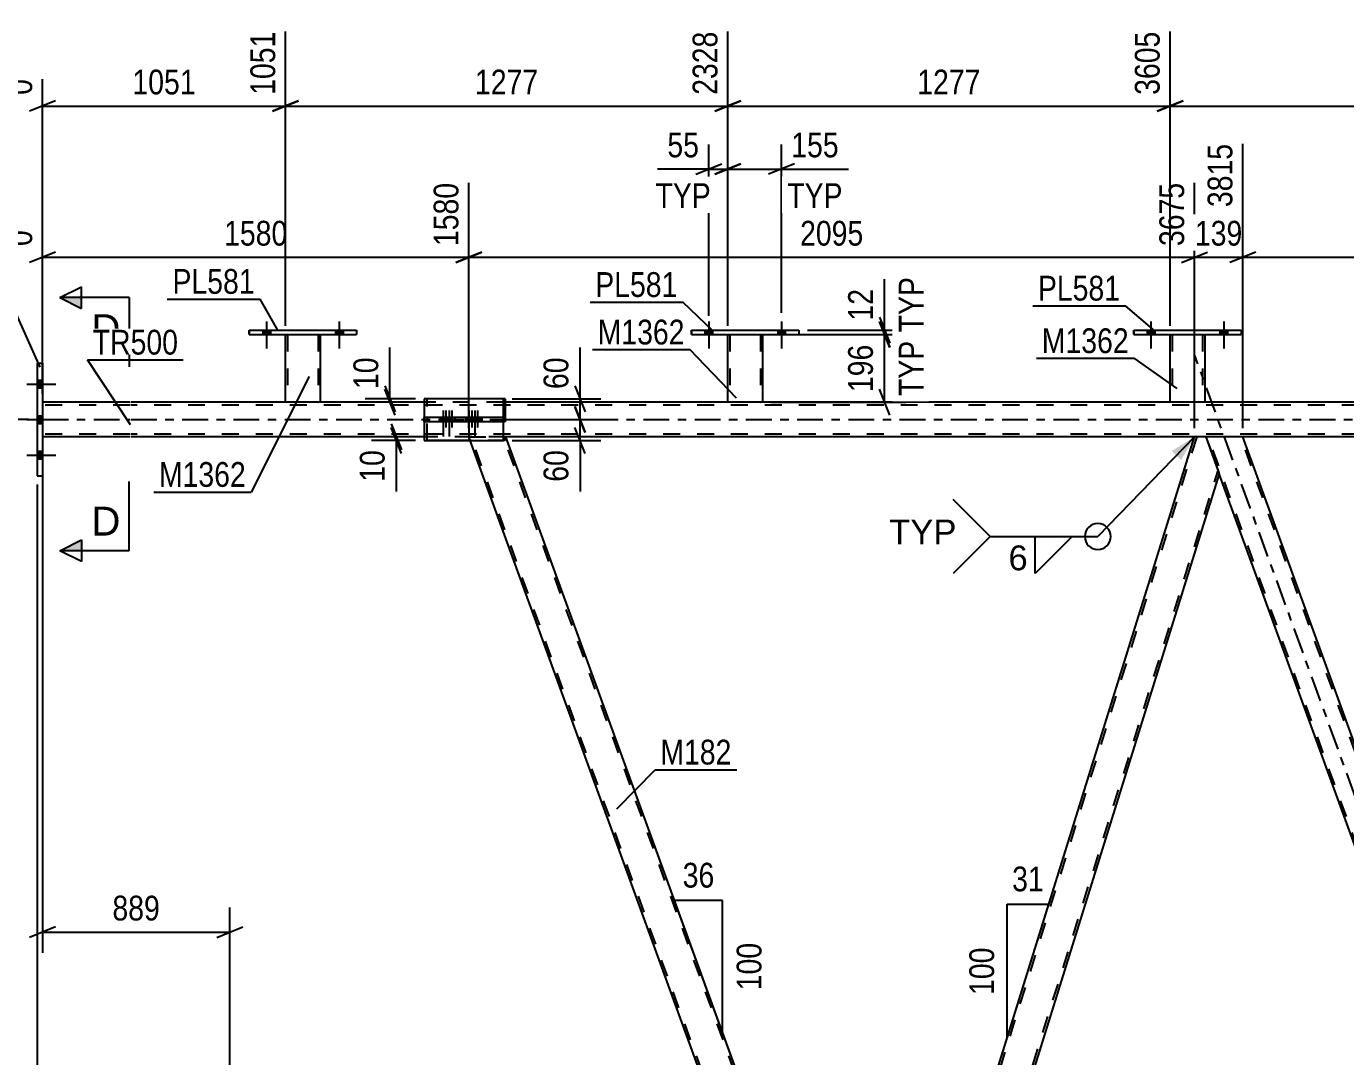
# Model space of a CAD drawing. Header units: millimetres. Extents: x -78 to 763, y -439 to 155.
# Drawn here: x -1.9 to 150.5, y -73.6 to 45.4 of the extents above; entities that cross this region are included whole.
import ezdxf

# ---------------------------------------------------------------- set-up
doc = ezdxf.new("R2010")
doc.units = ezdxf.units.MM
doc.linetypes.add('DXK_LINE_DOT2', pattern=[3.9198, 1.9599, -1.9599])
doc.linetypes.add('DXK_LINE_DOT3', pattern=[5.9187, 2.979, -0.9799, 0.9799, -0.9799])
doc.styles.add('Arial', font='ARIAL.TTF', dxfattribs={"height": 0.2})
doc.styles.add('Arial Narrow', font='ARIALN.TTF', dxfattribs={"height": 0.2})

# ---------------------------------------------------------------- blocks, each defined once
blk = doc.blocks.new('Bolt-800830732-2552 - 2550')
at = {"color": 1, "linetype": 'DXK_LINE_DOT2'}
for p, q in [((46.24, 0.24), (46.24, -0.24)), ((46.6, 1.04), (46.6, -1.96)), ((46.9, 0.24), (46.9, -0.24)), ((46.96, 0.24), (46.96, -0.24)), ((47.26, 1.04), (47.26, -1.96)), ((47.62, 0.24), (47.62, -0.24)), ((49.22, 0.24), (49.22, -0.24)), ((49.58, 1.04), (49.58, -1.96)), ((49.88, 0.24), (49.88, -0.24)), ((49.94, 0.24), (49.94, -0.24)), ((50.24, 1.04), (50.24, -1.96)), ((50.6, 0.24), (50.6, -0.24))]:
    blk.add_line(p, q, dxfattribs=at)
blk = doc.blocks.new('Part-800830732-2560 - 2550')
at = {"color": 2, "linetype": 'Continuous'}
for p, q in [((44.07, 0.24), (44.07, -0.24)), ((53.25, 0.24), (44.07, 0.24)), ((50.35, -0.24), (50.35, 0.24)), ((53.25, 0.24), (53.25, -0.24)), ((53.25, -0.24), (44.07, -0.24))]:
    blk.add_line(p, q, dxfattribs=at)
blk = doc.blocks.new('Part-800830732-2553 - 2550')
at = {"color": 7, "linetype": 'DXK_LINE_DOT2'}
for p, q in [((44.42, -2.4), (44.42, 2.4)), ((53.25, 2.4), (44.42, 2.4)), ((53.43, 2), (53.43, -2.4)), ((53.43, -2.4), (49.39, -2.4))]:
    blk.add_line(p, q, dxfattribs=at)
at = {"color": 2, "linetype": 'Continuous'}
for p, q in [((53.43, 2.4), (53.25, 2.4)), ((53.43, 2.4), (53.43, 2)), ((44.42, -2.4), (44.42, -2.4)), ((49.39, -2.4), (44.42, -2.4))]:
    blk.add_line(p, q, dxfattribs=at)
blk = doc.blocks.new('Part-800830732-2556 - 2550')
at = {"color": 7, "linetype": 'DXK_LINE_DOT2'}
for p, q in [((53.43, 0.24), (44.42, 0.24)), ((44.42, 0.24), (44.42, -0.24)), ((50.75, 0.24), (50.75, -0.24)), ((53.43, 0.24), (53.43, -0.24)), ((53.43, -0.24), (44.42, -0.24))]:
    blk.add_line(p, q, dxfattribs=at)
blk = doc.blocks.new('Bolt-800830732-2558 - 2550')
at = {"linetype": 'Continuous'}
for points in [[(46.63, 0.24), (45.91, 0.24), (45.91, -0.24), (46.63, -0.24)], [(47.33, 0.24), (46.61, 0.24), (46.61, -0.24), (47.33, -0.24)], [(49.59, 0.24), (48.87, 0.24), (48.87, -0.24), (49.59, -0.24)], [(50.28, 0.24), (49.56, 0.24), (49.56, -0.24), (50.28, -0.24)]]:
    blk.add_hatch(color=1, dxfattribs=at).paths.add_polyline_path(points)
at = {"color": 1, "linetype": 'Continuous'}
for p, q in [((45.91, 0.24), (45.91, -0.24)), ((46.27, 1.04), (46.27, -1.96)), ((46.61, 0.24), (46.61, -0.24)), ((46.63, 0.24), (46.63, -0.24)), ((46.97, 1.04), (46.97, -1.96)), ((47.33, 0.24), (47.33, -0.24)), ((48.87, 0.24), (48.87, -0.24)), ((49.23, 1.04), (49.23, -1.96)), ((49.56, 0.24), (49.56, -0.24)), ((49.59, 0.24), (49.59, -0.24)), ((49.92, 1.04), (49.92, -1.96)), ((50.28, 0.24), (50.28, -0.24))]:
    blk.add_line(p, q, dxfattribs=at)
blk = doc.blocks.new('Part-800830732-2559 - 2550')
at = {"color": 2, "linetype": 'Continuous'}
for p, q in [((53.25, 2.4), (44.07, 2.4)), ((44.07, 2.4), (44.07, 0.24)), ((53.25, -2.4), (53.25, 2.4)), ((44.07, -0.24), (44.07, -2.4)), ((44.07, -2.4), (53.25, -2.4))]:
    blk.add_line(p, q, dxfattribs=at)
at = {"color": 7, "linetype": 'DXK_LINE_DOT2'}
for p, q in [((44.07, 2.4), (44.07, -0.24)), ((44.07, -0.24), (44.07, 0.24))]:
    blk.add_line(p, q, dxfattribs=at)
blk = doc.blocks.new('Part-800830732-2576 - 2550')
at = {"color": 2, "linetype": 'Continuous'}
for p, q in [((-0.64, 6.5), (0, 6.5)), ((-0.64, 6.5), (-0.64, -6.5)), ((0, 6.5), (0, -6.5)), ((-0.64, -6.5), (0, -6.5))]:
    blk.add_line(p, q, dxfattribs=at)
blk = doc.blocks.new('Part-800830732-2667 - 2550')
at = {"color": 7, "linetype": 'DXK_LINE_DOT2'}
for p, q in [((49.39, -2.4), (49.24, -2)), ((49.28, -2), (49.24, -2)), ((49.24, -2), (53.25, -2)), ((93.62, -123.22), (49.5, -2)), ((97.37, -123.22), (53.24, -2)), ((97.62, -123.22), (96.36, -119.75)), ((97.62, -123.22), (93.36, -123.22))]:
    blk.add_line(p, q, dxfattribs=at)
at = {"color": 2, "linetype": 'Continuous'}
for p, q in [((93.36, -123.22), (49.39, -2.4)), ((53.5, -2), (53.25, -2)), ((96.36, -119.75), (53.5, -2))]:
    blk.add_line(p, q, dxfattribs=at)
blk = doc.blocks.new('Part-800830732-8475 - 2550')
at = {"color": 2, "linetype": 'Continuous'}
for p, q in [((130.23, 2), (130.23, 9.84)), ((134.23, 9.84), (134.23, 2)), ((134.19, 2), (130.23, 2)), ((134.23, 2), (134.19, 2))]:
    blk.add_line(p, q, dxfattribs=at)
at = {"color": 7, "linetype": 'DXK_LINE_DOT2'}
for p, q in [((130.23, 9.84), (134.23, 9.84)), ((130.23, 9.84), (130.23, 9.84)), ((130.23, 9.84), (130.23, 9.84)), ((130.47, 9.84), (130.47, 2)), ((133.99, 9.84), (133.99, 2)), ((134.23, 9.84), (134.23, 9.84)), ((134.23, 9.84), (134.23, 9.84)), ((133.97, 2), (133.99, 2))]:
    blk.add_line(p, q, dxfattribs=at)
blk = doc.blocks.new('Part-800830732-2729 - 2550')
at = {"color": 2, "linetype": 'Continuous'}
for p, q in [((10.12, 2), (0, 2)), ((28.07, 2), (10.22, 2)), ((44.07, 2), (32.07, 2)), ((79.15, 2), (53.25, 2)), ((130.23, 2), (83.15, 2)), ((181.31, 2), (134.23, 2)), ((10.12, -2), (0, -2)), ((44.07, -2), (10.22, -2)), ((133.06, -2), (53.5, -2)), ((218.19, -2), (138.63, -2))]:
    blk.add_line(p, q, dxfattribs=at)
at = {"color": 7, "linetype": 'DXK_LINE_DOT2'}
for p, q in [((0, 2), (0, -2)), ((10.12, 1.68), (0, 1.68)), ((618.49, 1.68), (10.22, 1.68)), ((32.07, 2), (28.07, 2)), ((53.25, 2), (44.07, 2)), ((83.15, 2), (79.15, 2)), ((134.23, 2), (130.23, 2)), ((10.12, -1.68), (0, -1.68)), ((618.49, -1.68), (10.22, -1.68)), ((53.5, -2), (44.07, -2)), ((138.63, -2), (133.06, -2))]:
    blk.add_line(p, q, dxfattribs=at)
at = {"color": 7, "linetype": 'DXK_LINE_DOT3'}
for p, q in [((0, 0), (10.12, 0)), ((10.22, 0), (618.49, 0))]:
    blk.add_line(p, q, dxfattribs=at)
blk = doc.blocks.new('Part-800830732-2740 - 2550')
at = {"color": 7, "linetype": 'DXK_LINE_DOT3'}
blk.add_line((184.05, -132.62), (133.09, 7.4), dxfattribs=at)
at = {"color": 2, "linetype": 'Continuous'}
for p, q in [((138.12, -2), (134.38, -2)), ((138.63, -2), (138.12, -2)), ((181, -118.4), (138.63, -2)), ((176.75, -118.4), (135.92, -6.25))]:
    blk.add_line(p, q, dxfattribs=at)
at = {"color": 7, "linetype": 'DXK_LINE_DOT2'}
for p, q in [((134.38, -2), (135.92, -6.25)), ((178.75, -123.22), (134.63, -2)), ((182.5, -123.22), (138.38, -2)), ((178.5, -123.22), (176.75, -118.4)), ((182.75, -123.22), (181, -118.4)), ((182.75, -123.22), (178.5, -123.22))]:
    blk.add_line(p, q, dxfattribs=at)
blk = doc.blocks.new('Part-800830732-2745 - 2550')
at = {"color": 2, "linetype": 'Continuous'}
for p, q in [((96.36, -119.75), (133.06, -2)), ((134.38, -2), (133.06, -2)), ((134.38, -2), (135.92, -6.25)), ((135.92, -6.25), (99.47, -123.22)), ((97.62, -123.22), (96.36, -119.75))]:
    blk.add_line(p, q, dxfattribs=at)
at = {"color": 7, "linetype": 'DXK_LINE_DOT2'}
for p, q in [((133.31, -2), (96.49, -120.12)), ((99.21, -123.22), (135.79, -5.88)), ((96.36, -119.75), (96.36, -119.75)), ((99.47, -123.22), (97.62, -123.22))]:
    blk.add_line(p, q, dxfattribs=at)
blk = doc.blocks.new('Bolt-800830732-8504 - 2550')
at = {"linetype": 'Continuous'}
for points in [[(25.43, 9.84), (26.31, 9.84), (26.31, 10.32), (25.43, 10.32)], [(33.83, 9.84), (34.71, 9.84), (34.71, 10.32), (33.83, 10.32)]]:
    blk.add_hatch(color=1, dxfattribs=at).paths.add_polyline_path(points)
at = {"color": 1, "linetype": 'Continuous'}
for p, q in [((25.87, 11.32), (25.87, 8.2)), ((34.27, 11.32), (34.27, 8.2)), ((25.43, 10.32), (25.43, 9.84)), ((26.31, 10.32), (26.31, 9.84)), ((33.83, 10.32), (33.83, 9.84)), ((34.71, 10.32), (34.71, 9.84))]:
    blk.add_line(p, q, dxfattribs=at)
blk = doc.blocks.new('Bolt-800830732-2830 - 2550')
at = {"linetype": 'Continuous'}
for points in [[(0, 3.66), (0, 4.54), (-0.64, 4.54), (-0.64, 3.66)], [(0, 3.66), (0, 4.54), (-0.64, 4.54), (-0.64, 3.66)], [(0, 3.66), (0, 4.54), (-0.64, 4.54), (-0.64, 3.66)], [(0, -0.44), (0, 0.44), (-0.64, 0.44), (-0.64, -0.44)], [(0, -0.44), (0, 0.44), (-0.64, 0.44), (-0.64, -0.44)], [(0, -4.54), (0, -3.66), (-0.64, -3.66), (-0.64, -4.54)], [(0, -4.54), (0, -3.66), (-0.64, -3.66), (-0.64, -4.54)], [(0, -4.54), (0, -3.66), (-0.64, -3.66), (-0.64, -4.54)]]:
    blk.add_hatch(color=1, dxfattribs=at).paths.add_polyline_path(points)
at = {"color": 1, "linetype": 'Continuous'}
for p, q in [((-1.8, 4.1), (1.52, 4.1)), ((-1.8, 4.1), (1.52, 4.1)), ((-1.8, 4.1), (1.52, 4.1)), ((-0.64, 4.54), (0, 4.54)), ((-0.64, 4.54), (0, 4.54)), ((-0.64, 4.54), (0, 4.54)), ((-0.64, 3.66), (0, 3.66)), ((-0.64, 3.66), (0, 3.66)), ((-0.64, 3.66), (0, 3.66)), ((-1.8, 0), (1.52, 0)), ((-1.8, 0), (1.52, 0)), ((-0.64, 0.44), (0, 0.44)), ((-0.64, 0.44), (0, 0.44)), ((-0.64, -0.44), (0, -0.44)), ((-0.64, -0.44), (0, -0.44)), ((-1.8, -4.1), (1.52, -4.1)), ((-1.8, -4.1), (1.52, -4.1)), ((-1.8, -4.1), (1.52, -4.1)), ((-0.64, -3.66), (0, -3.66)), ((-0.64, -3.66), (0, -3.66)), ((-0.64, -3.66), (0, -3.66)), ((-0.64, -4.54), (0, -4.54)), ((-0.64, -4.54), (0, -4.54)), ((-0.64, -4.54), (0, -4.54))]:
    blk.add_line(p, q, dxfattribs=at)
blk = doc.blocks.new('Part-800830732-8476 - 2550')
at = {"color": 2, "linetype": 'Continuous'}
for p, q in [((126.03, 9.84), (126.03, 10.32)), ((126.03, 10.32), (126.03, 10.32)), ((126.03, 10.32), (138.43, 10.32)), ((126.03, 9.84), (126.03, 9.84)), ((126.03, 9.84), (138.43, 9.84)), ((138.43, 10.32), (138.43, 9.84))]:
    blk.add_line(p, q, dxfattribs=at)
at = {"color": 7, "linetype": 'DXK_LINE_DOT2'}
for p, q in [((126.03, 10.32), (126.03, 9.84)), ((126.03, 10.32), (126.03, 10.32)), ((126.03, 9.84), (126.03, 9.84)), ((138.43, 10.32), (138.43, 9.84))]:
    blk.add_line(p, q, dxfattribs=at)
blk = doc.blocks.new('Part-800830732-8477 - 2550')
at = {"color": 2, "linetype": 'Continuous'}
for p, q in [((79.15, 2), (79.15, 9.84)), ((83.15, 9.84), (83.15, 2)), ((83.11, 2), (79.15, 2)), ((83.15, 2), (83.11, 2))]:
    blk.add_line(p, q, dxfattribs=at)
at = {"color": 7, "linetype": 'DXK_LINE_DOT2'}
for p, q in [((79.15, 9.84), (83.15, 9.84)), ((79.15, 9.84), (79.15, 9.84)), ((79.15, 9.84), (79.15, 9.84)), ((79.39, 9.84), (79.39, 2)), ((82.91, 9.84), (82.91, 2)), ((83.15, 9.84), (83.15, 9.84)), ((83.15, 9.84), (83.15, 9.84)), ((82.89, 2), (82.91, 2))]:
    blk.add_line(p, q, dxfattribs=at)
blk = doc.blocks.new('Part-800830732-8478 - 2550')
at = {"color": 2, "linetype": 'Continuous'}
for p, q in [((74.95, 9.84), (74.95, 10.32)), ((74.95, 10.32), (74.95, 10.32)), ((74.95, 10.32), (87.35, 10.32)), ((74.95, 9.84), (74.95, 9.84)), ((74.95, 9.84), (87.35, 9.84)), ((87.35, 10.32), (87.35, 9.84))]:
    blk.add_line(p, q, dxfattribs=at)
at = {"color": 7, "linetype": 'DXK_LINE_DOT2'}
for p, q in [((74.95, 10.32), (74.95, 9.84)), ((74.95, 10.32), (74.95, 10.32)), ((74.95, 9.84), (74.95, 9.84)), ((87.35, 10.32), (87.35, 9.84))]:
    blk.add_line(p, q, dxfattribs=at)
blk = doc.blocks.new('Part-800830732-8479 - 2550')
at = {"color": 2, "linetype": 'Continuous'}
for p, q in [((28.07, 2), (28.07, 9.84)), ((32.07, 9.84), (32.07, 2)), ((32.03, 2), (28.07, 2)), ((32.07, 2), (32.03, 2))]:
    blk.add_line(p, q, dxfattribs=at)
at = {"color": 7, "linetype": 'DXK_LINE_DOT2'}
for p, q in [((28.07, 9.84), (32.07, 9.84)), ((28.07, 9.84), (28.07, 9.84)), ((28.07, 9.84), (28.07, 9.84)), ((28.31, 9.84), (28.31, 2)), ((31.83, 9.84), (31.83, 2)), ((32.07, 9.84), (32.07, 9.84)), ((32.07, 9.84), (32.07, 9.84)), ((31.81, 2), (31.83, 2))]:
    blk.add_line(p, q, dxfattribs=at)
blk = doc.blocks.new('Part-800830732-8480 - 2550')
at = {"color": 2, "linetype": 'Continuous'}
for p, q in [((23.87, 9.84), (23.87, 10.32)), ((23.87, 10.32), (23.87, 10.32)), ((23.87, 10.32), (36.27, 10.32)), ((23.87, 9.84), (23.87, 9.84)), ((23.87, 9.84), (36.27, 9.84)), ((36.27, 10.32), (36.27, 9.84))]:
    blk.add_line(p, q, dxfattribs=at)
at = {"color": 7, "linetype": 'DXK_LINE_DOT2'}
for p, q in [((23.87, 10.32), (23.87, 9.84)), ((23.87, 10.32), (23.87, 10.32)), ((23.87, 9.84), (23.87, 9.84)), ((36.27, 10.32), (36.27, 9.84))]:
    blk.add_line(p, q, dxfattribs=at)
blk = doc.blocks.new('Bolt-800830732-8499 - 2550')
at = {"linetype": 'Continuous'}
for points in [[(127.59, 9.84), (128.47, 9.84), (128.47, 10.32), (127.59, 10.32)], [(135.99, 9.84), (136.87, 9.84), (136.87, 10.32), (135.99, 10.32)]]:
    blk.add_hatch(color=1, dxfattribs=at).paths.add_polyline_path(points)
at = {"color": 1, "linetype": 'Continuous'}
for p, q in [((128.03, 11.32), (128.03, 8.2)), ((136.43, 11.32), (136.43, 8.2)), ((127.59, 10.32), (127.59, 9.84)), ((128.47, 10.32), (128.47, 9.84)), ((135.99, 10.32), (135.99, 9.84)), ((136.87, 10.32), (136.87, 9.84))]:
    blk.add_line(p, q, dxfattribs=at)
blk = doc.blocks.new('Bolt-800830732-8500 - 2550')
at = {"linetype": 'Continuous'}
for points in [[(127.59, 9.84), (128.47, 9.84), (128.47, 10.32), (127.59, 10.32)], [(135.99, 9.84), (136.87, 9.84), (136.87, 10.32), (135.99, 10.32)]]:
    blk.add_hatch(color=1, dxfattribs=at).paths.add_polyline_path(points)
at = {"color": 1, "linetype": 'Continuous'}
for p, q in [((128.03, 11.32), (128.03, 8.2)), ((136.43, 11.32), (136.43, 8.2)), ((127.59, 10.32), (127.59, 9.84)), ((128.47, 10.32), (128.47, 9.84)), ((135.99, 10.32), (135.99, 9.84)), ((136.87, 10.32), (136.87, 9.84))]:
    blk.add_line(p, q, dxfattribs=at)
blk = doc.blocks.new('Bolt-800830732-8501 - 2550')
at = {"linetype": 'Continuous'}
for points in [[(76.51, 9.84), (77.39, 9.84), (77.39, 10.32), (76.51, 10.32)], [(84.91, 9.84), (85.79, 9.84), (85.79, 10.32), (84.91, 10.32)]]:
    blk.add_hatch(color=1, dxfattribs=at).paths.add_polyline_path(points)
at = {"color": 1, "linetype": 'Continuous'}
for p, q in [((76.95, 11.32), (76.95, 8.2)), ((85.35, 11.32), (85.35, 8.2)), ((76.51, 10.32), (76.51, 9.84)), ((77.39, 10.32), (77.39, 9.84)), ((84.91, 10.32), (84.91, 9.84)), ((85.79, 10.32), (85.79, 9.84))]:
    blk.add_line(p, q, dxfattribs=at)
blk = doc.blocks.new('Bolt-800830732-8502 - 2550')
at = {"linetype": 'Continuous'}
for points in [[(76.51, 9.84), (77.39, 9.84), (77.39, 10.32), (76.51, 10.32)], [(84.91, 9.84), (85.79, 9.84), (85.79, 10.32), (84.91, 10.32)]]:
    blk.add_hatch(color=1, dxfattribs=at).paths.add_polyline_path(points)
at = {"color": 1, "linetype": 'Continuous'}
for p, q in [((76.95, 11.32), (76.95, 8.2)), ((85.35, 11.32), (85.35, 8.2)), ((76.51, 10.32), (76.51, 9.84)), ((77.39, 10.32), (77.39, 9.84)), ((84.91, 10.32), (84.91, 9.84)), ((85.79, 10.32), (85.79, 9.84))]:
    blk.add_line(p, q, dxfattribs=at)
blk = doc.blocks.new('Bolt-800830732-8503 - 2550')
at = {"linetype": 'Continuous'}
for points in [[(25.43, 9.84), (26.31, 9.84), (26.31, 10.32), (25.43, 10.32)], [(33.83, 9.84), (34.71, 9.84), (34.71, 10.32), (33.83, 10.32)]]:
    blk.add_hatch(color=1, dxfattribs=at).paths.add_polyline_path(points)
at = {"color": 1, "linetype": 'Continuous'}
for p, q in [((25.87, 11.32), (25.87, 8.2)), ((34.27, 11.32), (34.27, 8.2)), ((25.43, 10.32), (25.43, 9.84)), ((26.31, 10.32), (26.31, 9.84)), ((33.83, 10.32), (33.83, 9.84)), ((34.71, 10.32), (34.71, 9.84))]:
    blk.add_line(p, q, dxfattribs=at)
blk = doc.blocks.new('StraightDimension-800830732-13915 - 2550')
at = {"color": 7, "linetype": 'Continuous'}
for p, q in [((54.25, 0), (64.48, 0)), ((61.48, 1.5), (62.68, -1.5)), ((62.08, -2.4), (62.08, 0)), ((62.68, -3.9), (61.48, -0.9)), ((54.25, -2.4), (64.48, -2.4))]:
    blk.add_line(p, q, dxfattribs=at)
at = {"color": 0}
blk.add_wipeout([(61.33, -2.92), (57.13, -2.92), (57.13, -7.78), (61.33, -7.78)], dxfattribs=at)
at = {"color": 7, "linetype": 'Continuous'}
blk.add_line((62.08, -2.4), (62.08, -8.31), dxfattribs=at)
blk.add_line((62.08, -2.4), (62.08, -8.31), dxfattribs=at)
at = {"color": 3, "style": 'Arial Narrow'}
blk.add_text('60', height=2.863, rotation=90.0002, dxfattribs=at).set_placement((60.73, -7.18))
blk = doc.blocks.new('StraightDimension-800830732-13337 - 2550')
at = {"color": 7, "linetype": 'Continuous'}
for p, q in [((76.95, 11.98), (76.95, 31.8)), ((79.15, 10.84), (79.15, 31.8)), ((75.45, 28.35), (78.45, 29.55)), ((80.65, 29.55), (77.65, 28.35)), ((76.95, 28.95), (79.15, 28.95))]:
    blk.add_line(p, q, dxfattribs=at)
at = {"color": 0}
blk.add_wipeout([(76.43, 29.7), (76.43, 33.9), (71.57, 33.9), (71.57, 29.7)], dxfattribs=at)
at = {"color": 0, "linetype": 'Continuous'}
blk.add_wipeout([(77.79, 23.85), (77.79, 28.05), (70.2, 28.05), (70.2, 23.85)], dxfattribs=at)
at = {"color": 7, "linetype": 'Continuous'}
blk.add_line((76.95, 28.95), (71.04, 28.95), dxfattribs=at)
blk.add_line((76.95, 28.95), (71.04, 28.95), dxfattribs=at)
at = {"color": 3, "style": 'Arial Narrow'}
blk.add_text('55', height=2.863, dxfattribs=at).set_placement((72.17, 30.3))
at = {"color": 3, "linetype": 'Continuous', "style": 'Arial Narrow'}
blk.add_text('TYP', height=2.863, dxfattribs=at).set_placement((70.8, 24.45))
blk = doc.blocks.new('StraightDimension-800830732-3329 - 2550')
at = {"color": 7, "linetype": 'Continuous'}
for p, q in [((49.24, -1), (49.24, 27.36)), ((133.06, -1), (133.06, 27.36)), ((50.74, 19.35), (47.74, 18.15)), ((49.24, 18.75), (133.06, 18.75)), ((131.56, 18.15), (134.56, 19.35))]:
    blk.add_line(p, q, dxfattribs=at)
at = {"color": 0, "linetype": 'Continuous'}
blk.add_wipeout([(132.46, 27.96), (128.26, 27.96), (128.26, 19.45), (132.46, 19.45)], dxfattribs=at)
at = {"color": 0}
blk.add_wipeout([(95.41, 19.5), (95.41, 23.7), (86.9, 23.7), (86.9, 19.5)], dxfattribs=at)
at = {"color": 3, "linetype": 'Continuous', "style": 'Arial Narrow'}
blk.add_text('3675', height=2.863, rotation=90.0002, dxfattribs=at).set_placement((131.86, 20.05))
at = {"color": 3, "style": 'Arial Narrow'}
blk.add_text('2095', height=2.863, dxfattribs=at).set_placement((87.5, 20.1))
blk = doc.blocks.new('StraightDimension-800830732-13364 - 2550')
at = {"color": 7, "linetype": 'Continuous'}
for p, q in [((96.66, 11.34), (97.86, 8.34)), ((84.11, 9.84), (99.66, 9.84)), ((97.26, 2), (97.26, 9.84)), ((97.86, 0.5), (96.66, 3.5)), ((84.11, 2), (99.66, 2))]:
    blk.add_line(p, q, dxfattribs=at)
at = {"color": 0}
blk.add_wipeout([(96.51, 9.26), (92.31, 9.26), (92.31, 2.58), (96.51, 2.58)], dxfattribs=at)
at = {"color": 0, "linetype": 'Continuous'}
blk.add_wipeout([(102.36, 9.71), (98.16, 9.71), (98.16, 2.12), (102.36, 2.12)], dxfattribs=at)
at = {"color": 3, "style": 'Arial Narrow'}
blk.add_text('196', height=2.863, rotation=90.0002, dxfattribs=at).set_placement((95.91, 3.18))
at = {"color": 3, "linetype": 'Continuous', "style": 'Arial Narrow'}
blk.add_text('TYP', height=2.863, rotation=90.0002, dxfattribs=at).set_placement((101.76, 2.72))
blk = doc.blocks.new('StraightDimension-800830732-2913 - 2550')
at = {"color": 7, "linetype": 'Continuous'}
for p, q in [((-20.44, -1.5), (-21.64, 1.5)), ((-1.64, 0), (-23.89, 0)), ((-21.04, -125.86), (-21.04, 0)), ((-21.64, -124.36), (-20.44, -127.36)), ((19.98, -125.86), (-23.89, -125.86))]:
    blk.add_line(p, q, dxfattribs=at)
at = {"color": 0}
blk.add_wipeout([(-21.79, -58.67), (-25.99, -58.67), (-25.99, -67.19), (-21.79, -67.19)], dxfattribs=at)
at = {"color": 3, "style": 'Arial Narrow'}
blk.add_text('3147', height=2.863, rotation=90.0002, dxfattribs=at).set_placement((-22.39, -66.59))
blk = doc.blocks.new('StraightDimension-800830732-3249 - 2550')
at = {"color": 7, "linetype": 'Continuous'}
blk.add_line((-0.64, -7.5), (-0.64, -167.77), dxfattribs=at)
blk = doc.blocks.new('StraightDimension-800830732-3347 - 2550')
at = {"color": 7, "linetype": 'Continuous'}
for p, q in [((138.63, -1), (138.63, 31.86)), ((133.06, -1), (133.06, 27.36)), ((131.56, 18.15), (134.56, 19.35)), ((133.06, 18.75), (138.63, 18.75)), ((140.13, 19.35), (137.13, 18.15))]:
    blk.add_line(p, q, dxfattribs=at)
at = {"color": 0}
blk.add_wipeout([(139.19, 19.5), (139.19, 23.7), (132.5, 23.7), (132.5, 19.5)], dxfattribs=at)
at = {"color": 3, "style": 'Arial Narrow'}
blk.add_text('139', height=2.863, dxfattribs=at).set_placement((133.1, 20.1))
at = {"color": 0, "linetype": 'Continuous'}
blk.add_wipeout([(138.03, 32.46), (133.83, 32.46), (133.83, 23.95), (138.03, 23.95)], dxfattribs=at)
at = {"color": 3, "linetype": 'Continuous', "style": 'Arial Narrow'}
blk.add_text('3815', height=2.863, rotation=90.0002, dxfattribs=at).set_placement((137.43, 24.55))
blk = doc.blocks.new('StraightDimension-800830732-3372 - 2550')
at = {"color": 7, "linetype": 'Continuous'}
for p, q in [((138.63, -1), (138.63, 31.86)), ((218.19, -1), (218.19, 27.36)), ((140.13, 19.35), (137.13, 18.15)), ((138.63, 18.75), (218.19, 18.75)), ((216.69, 18.15), (219.69, 19.35))]:
    blk.add_line(p, q, dxfattribs=at)
at = {"color": 0, "linetype": 'Continuous'}
blk.add_wipeout([(217.59, 27.96), (213.39, 27.96), (213.39, 19.45), (217.59, 19.45)], dxfattribs=at)
at = {"color": 0}
blk.add_wipeout([(182.67, 19.5), (182.67, 23.7), (174.16, 23.7), (174.16, 19.5)], dxfattribs=at)
at = {"color": 3, "linetype": 'Continuous', "style": 'Arial Narrow'}
blk.add_text('5804', height=2.863, rotation=90.0002, dxfattribs=at).set_placement((216.99, 20.05))
at = {"color": 3, "style": 'Arial Narrow'}
blk.add_text('1989', height=2.863, dxfattribs=at).set_placement((174.76, 20.1))
blk = doc.blocks.new('StraightDimension-800830732-3629 - 2550')
at = {"color": 7, "linetype": 'Continuous'}
for p, q in [((49.24, -1), (49.24, 27.36)), ((0, 7.5), (0, 21.88)), ((1.5, 19.35), (-1.5, 18.15)), ((0, 18.75), (49.24, 18.75)), ((47.74, 18.15), (50.74, 19.35))]:
    blk.add_line(p, q, dxfattribs=at)
at = {"color": 0, "linetype": 'Continuous'}
for points in [[(48.64, 27.96), (44.44, 27.96), (44.44, 19.45), (48.64, 19.45)], [(-0.6, 22.48), (-4.8, 22.48), (-4.8, 19.45), (-0.6, 19.45)]]:
    blk.add_wipeout(points, dxfattribs=at)
at = {"color": 0}
blk.add_wipeout([(28.88, 19.5), (28.88, 23.7), (20.37, 23.7), (20.37, 19.5)], dxfattribs=at)
at = {"color": 3, "linetype": 'Continuous', "style": 'Arial Narrow'}
for s, height, p in [('1580', 2.863, (48.04, 20.05)), ('0', 2.86, (-1.2, 20.05))]:
    blk.add_text(s, height=height, rotation=90.0002, dxfattribs=at).set_placement(p)
at = {"color": 3, "style": 'Arial Narrow'}
blk.add_text('1580', height=2.863, dxfattribs=at).set_placement((20.97, 20.1))
blk = doc.blocks.new('StraightDimension-800830732-3712 - 2550')
at = {"color": 7, "linetype": 'Continuous'}
for p, q in [((0, -3), (0, -61.62)), ((21.62, -122.22), (21.62, -56.37)), ((1.5, -58.62), (-1.5, -59.82)), ((0, -59.22), (21.62, -59.22)), ((20.12, -59.82), (23.12, -58.62))]:
    blk.add_line(p, q, dxfattribs=at)
at = {"color": 0}
blk.add_wipeout([(14.15, -58.47), (14.15, -54.27), (7.47, -54.27), (7.47, -58.47)], dxfattribs=at)
at = {"color": 3, "style": 'Arial Narrow'}
blk.add_text('889', height=2.863, dxfattribs=at).set_placement((8.07, -57.87))
blk = doc.blocks.new('StraightDimension-800830732-13139 - 2550')
at = {"color": 7, "linetype": 'Continuous'}
for p, q in [((130.23, 10.84), (130.23, 44.83)), ((181.31, 10.84), (181.31, 44.83)), ((131.73, 36.82), (128.73, 35.62)), ((179.81, 35.62), (182.81, 36.82)), ((130.23, 36.22), (181.31, 36.22))]:
    blk.add_line(p, q, dxfattribs=at)
at = {"color": 0, "linetype": 'Continuous'}
blk.add_wipeout([(180.71, 45.43), (176.51, 45.43), (176.51, 36.92), (180.71, 36.92)], dxfattribs=at)
at = {"color": 0}
blk.add_wipeout([(160.03, 36.97), (160.03, 41.17), (151.51, 41.17), (151.51, 36.97)], dxfattribs=at)
at = {"color": 3, "linetype": 'Continuous', "style": 'Arial Narrow'}
blk.add_text('4882', height=2.863, rotation=90.0002, dxfattribs=at).set_placement((180.11, 37.52))
at = {"color": 3, "style": 'Arial Narrow'}
blk.add_text('1277', height=2.863, dxfattribs=at).set_placement((152.11, 37.57))
blk = doc.blocks.new('StraightDimension-800830732-13140 - 2550')
at = {"color": 7, "linetype": 'Continuous'}
for p, q in [((79.15, 10.84), (79.15, 44.83)), ((130.23, 10.84), (130.23, 44.83)), ((80.65, 36.82), (77.65, 35.62)), ((128.73, 35.62), (131.73, 36.82)), ((79.15, 36.22), (130.23, 36.22))]:
    blk.add_line(p, q, dxfattribs=at)
at = {"color": 0, "linetype": 'Continuous'}
blk.add_wipeout([(129.63, 45.43), (125.43, 45.43), (125.43, 36.92), (129.63, 36.92)], dxfattribs=at)
at = {"color": 0}
blk.add_wipeout([(108.95, 36.97), (108.95, 41.17), (100.43, 41.17), (100.43, 36.97)], dxfattribs=at)
at = {"color": 3, "linetype": 'Continuous', "style": 'Arial Narrow'}
blk.add_text('3605', height=2.863, rotation=90.0002, dxfattribs=at).set_placement((129.03, 37.52))
at = {"color": 3, "style": 'Arial Narrow'}
blk.add_text('1277', height=2.863, dxfattribs=at).set_placement((101.03, 37.57))
blk = doc.blocks.new('StraightDimension-800830732-13141 - 2550')
at = {"color": 7, "linetype": 'Continuous'}
for p, q in [((28.07, 10.84), (28.07, 44.83)), ((79.15, 10.84), (79.15, 44.83)), ((29.57, 36.82), (26.57, 35.62)), ((77.65, 35.62), (80.65, 36.82)), ((28.07, 36.22), (79.15, 36.22))]:
    blk.add_line(p, q, dxfattribs=at)
at = {"color": 0, "linetype": 'Continuous'}
blk.add_wipeout([(78.55, 45.43), (74.35, 45.43), (74.35, 36.92), (78.55, 36.92)], dxfattribs=at)
at = {"color": 0}
blk.add_wipeout([(57.87, 36.97), (57.87, 41.17), (49.35, 41.17), (49.35, 36.97)], dxfattribs=at)
at = {"color": 3, "linetype": 'Continuous', "style": 'Arial Narrow'}
blk.add_text('2328', height=2.863, rotation=90.0002, dxfattribs=at).set_placement((77.95, 37.52))
at = {"color": 3, "style": 'Arial Narrow'}
blk.add_text('1277', height=2.863, dxfattribs=at).set_placement((49.95, 37.57))
blk = doc.blocks.new('StraightDimension-800830732-13142 - 2550')
at = {"color": 7, "linetype": 'Continuous'}
for p, q in [((28.07, 10.84), (28.07, 44.83)), ((0, 3), (0, 39.34)), ((1.5, 36.82), (-1.5, 35.62)), ((26.57, 35.62), (29.57, 36.82)), ((0, 36.22), (28.07, 36.22))]:
    blk.add_line(p, q, dxfattribs=at)
at = {"color": 0, "linetype": 'Continuous'}
for points in [[(27.47, 45.43), (23.27, 45.43), (23.27, 36.92), (27.47, 36.92)], [(-0.6, 39.94), (-4.8, 39.94), (-4.8, 36.92), (-0.6, 36.92)]]:
    blk.add_wipeout(points, dxfattribs=at)
at = {"color": 0}
blk.add_wipeout([(18.29, 36.97), (18.29, 41.17), (9.78, 41.17), (9.78, 36.97)], dxfattribs=at)
at = {"color": 3, "linetype": 'Continuous', "style": 'Arial Narrow'}
for s, height, p in [('1051', 2.863, (26.87, 37.52)), ('0', 2.86, (-1.2, 37.52))]:
    blk.add_text(s, height=height, rotation=90.0002, dxfattribs=at).set_placement(p)
at = {"color": 3, "style": 'Arial Narrow'}
blk.add_text('1051', height=2.863, dxfattribs=at).set_placement((10.38, 37.57))
blk = doc.blocks.new('StraightDimension-800830732-13336 - 2550')
at = {"color": 7, "linetype": 'Continuous'}
for p, q in [((79.15, 10.84), (79.15, 31.8)), ((85.35, 12.32), (85.35, 31.8)), ((77.65, 28.35), (80.65, 29.55)), ((86.85, 29.55), (83.85, 28.35)), ((79.15, 28.95), (85.35, 28.95))]:
    blk.add_line(p, q, dxfattribs=at)
at = {"color": 0}
blk.add_wipeout([(92.56, 29.7), (92.56, 33.9), (85.88, 33.9), (85.88, 29.7)], dxfattribs=at)
at = {"color": 0, "linetype": 'Continuous'}
blk.add_wipeout([(93.01, 23.85), (93.01, 28.05), (85.42, 28.05), (85.42, 23.85)], dxfattribs=at)
at = {"color": 7, "linetype": 'Continuous'}
blk.add_line((85.35, 28.95), (93.08, 28.95), dxfattribs=at)
blk.add_line((85.35, 28.95), (93.08, 28.95), dxfattribs=at)
at = {"color": 3, "style": 'Arial Narrow'}
blk.add_text('155', height=2.863, dxfattribs=at).set_placement((86.48, 30.3))
at = {"color": 3, "linetype": 'Continuous', "style": 'Arial Narrow'}
blk.add_text('TYP', height=2.863, dxfattribs=at).set_placement((86.02, 24.45))
blk = doc.blocks.new('StraightDimension-800830732-13363 - 2550')
at = {"color": 7, "linetype": 'Continuous'}
for p, q in [((96.66, 11.82), (97.86, 8.82)), ((97.86, 8.34), (96.66, 11.34)), ((84.11, 9.84), (99.66, 9.84)), ((88.35, 10.32), (99.66, 10.32)), ((97.26, 9.84), (97.26, 10.32))]:
    blk.add_line(p, q, dxfattribs=at)
at = {"color": 0, "linetype": 'Continuous'}
blk.add_wipeout([(102.36, 17.07), (98.16, 17.07), (98.16, 9.48), (102.36, 9.48)], dxfattribs=at)
at = {"color": 0}
blk.add_wipeout([(96.51, 15.7), (92.31, 15.7), (92.31, 10.84), (96.51, 10.84)], dxfattribs=at)
at = {"color": 7, "linetype": 'Continuous'}
blk.add_line((97.26, 10.32), (97.26, 16.23), dxfattribs=at)
blk.add_line((97.26, 10.32), (97.26, 16.23), dxfattribs=at)
at = {"color": 3, "linetype": 'Continuous', "style": 'Arial Narrow'}
blk.add_text('TYP', height=2.863, rotation=90.0002, dxfattribs=at).set_placement((101.76, 10.08))
at = {"color": 3, "style": 'Arial Narrow'}
blk.add_text('12', height=2.863, rotation=90.0002, dxfattribs=at).set_placement((95.91, 11.44))
blk = doc.blocks.new('AngleDimension-800830732-13685 - 2550')
at = {"color": 7, "linetype": 'Continuous'}
for p, q in [((74.97, -60.98), (73, -55.57)), ((78.54, -55.57), (73, -55.57)), ((78.54, -70.8), (73, -55.57)), ((78.54, -70.8), (78.54, -55.57))]:
    blk.add_line(p, q, dxfattribs=at)
at = {"color": 0}
for points in [[(78.2, -54.67), (78.2, -50.47), (73.34, -50.47), (73.34, -54.67)], [(83.64, -59.84), (79.44, -59.84), (79.44, -66.53), (83.64, -66.53)]]:
    blk.add_wipeout(points, dxfattribs=at)
at = {"color": 3, "style": 'Arial Narrow'}
blk.add_text('36', height=2.863, dxfattribs=at).set_placement((73.94, -54.07))
blk.add_text('100', height=2.863, rotation=90.0002, dxfattribs=at).set_placement((83.04, -65.93))
blk = doc.blocks.new('AngleDimension-800830732-13700 - 2550')
at = {"color": 7, "linetype": 'Continuous'}
for p, q in [((111.41, -56), (116.23, -56)), ((111.41, -71.47), (116.23, -56)), ((111.41, -71.47), (111.41, -56)), ((114.91, -60.22), (116.23, -56))]:
    blk.add_line(p, q, dxfattribs=at)
at = {"color": 0}
for points in [[(116.25, -55.1), (116.25, -50.9), (111.39, -50.9), (111.39, -55.1)], [(110.51, -60.39), (106.31, -60.39), (106.31, -67.07), (110.51, -67.07)]]:
    blk.add_wipeout(points, dxfattribs=at)
at = {"color": 3, "style": 'Arial Narrow'}
blk.add_text('31', height=2.863, dxfattribs=at).set_placement((111.99, -54.5))
blk.add_text('100', height=2.863, rotation=90.0002, dxfattribs=at).set_placement((109.91, -66.47))
blk = doc.blocks.new('StraightDimension-800830732-13868 - 2550')
at = {"color": 7, "linetype": 'Continuous'}
for p, q in [((40.26, -0.5), (41.46, -3.5)), ((41.46, -3.9), (40.26, -0.9)), ((43.07, -2), (38.01, -2)), ((43.07, -2.4), (38.01, -2.4)), ((40.86, -2.4), (40.86, -2))]:
    blk.add_line(p, q, dxfattribs=at)
at = {"color": 0}
blk.add_wipeout([(40.11, -2.92), (35.91, -2.92), (35.91, -7.78), (40.11, -7.78)], dxfattribs=at)
at = {"color": 7, "linetype": 'Continuous'}
blk.add_line((40.86, -2.4), (40.86, -8.31), dxfattribs=at)
blk.add_line((40.86, -2.4), (40.86, -8.31), dxfattribs=at)
at = {"color": 3, "style": 'Arial Narrow'}
blk.add_text('10', height=2.863, rotation=90.0002, dxfattribs=at).set_placement((39.51, -7.18))
blk = doc.blocks.new('StraightDimension-800830732-13891 - 2550')
at = {"color": 7, "linetype": 'Continuous'}
for p, q in [((39.52, 3.9), (40.72, 0.9)), ((40.72, 0.5), (39.52, 3.5)), ((43.07, 2.4), (37.27, 2.4)), ((43.07, 2), (37.27, 2)), ((40.12, 2), (40.12, 2.4))]:
    blk.add_line(p, q, dxfattribs=at)
at = {"color": 0}
blk.add_wipeout([(39.37, 7.78), (35.17, 7.78), (35.17, 2.93), (39.37, 2.93)], dxfattribs=at)
at = {"color": 7, "linetype": 'Continuous'}
blk.add_line((40.12, 2.4), (40.12, 8.31), dxfattribs=at)
blk.add_line((40.12, 2.4), (40.12, 8.31), dxfattribs=at)
at = {"color": 3, "style": 'Arial Narrow'}
blk.add_text('10', height=2.863, rotation=90.0002, dxfattribs=at).set_placement((38.77, 3.53))
blk = doc.blocks.new('StraightDimension-800830732-13914 - 2550')
at = {"color": 7, "linetype": 'Continuous'}
for p, q in [((61.48, 3.9), (62.68, 0.9)), ((54.25, 2.4), (64.48, 2.4)), ((62.08, 0), (62.08, 2.4)), ((54.25, 0), (64.48, 0)), ((62.68, -1.5), (61.48, 1.5))]:
    blk.add_line(p, q, dxfattribs=at)
at = {"color": 0}
blk.add_wipeout([(61.33, 7.78), (57.13, 7.78), (57.13, 2.93), (61.33, 2.93)], dxfattribs=at)
at = {"color": 7, "linetype": 'Continuous'}
blk.add_line((62.08, 2.4), (62.08, 8.31), dxfattribs=at)
blk.add_line((62.08, 2.4), (62.08, 8.31), dxfattribs=at)
at = {"color": 3, "style": 'Arial Narrow'}
blk.add_text('60', height=2.863, rotation=90.0002, dxfattribs=at).set_placement((60.73, 3.53))
blk = doc.blocks.new('SectionMark-800830732-14120 - 2550')
at = {"linetype": 'Continuous'}
for points in [[(4.5, 14.09), (4.5, 12.84), (2, 14.09)], [(4.5, -13.9), (4.5, -15.15), (2, -15.15)]]:
    blk.add_hatch(color=6, dxfattribs=at).paths.add_polyline_path(points)
at = {"color": 6, "linetype": 'Continuous'}
for p, q in [((2, 14.09), (4.5, 15.34)), ((4.5, 12.84), (4.5, 15.34)), ((10, 14.09), (2, 14.09)), ((2, 14.09), (4.5, 12.84)), ((10, 14.09), (10, 6.09)), ((10, -15.15), (10, -7.15)), ((2, -15.15), (4.5, -13.9)), ((10, -15.15), (2, -15.15)), ((4.5, -16.4), (2, -15.15)), ((4.5, -13.9), (4.5, -16.4))]:
    blk.add_line(p, q, dxfattribs=at)
at = {"color": 0, "linetype": 'Continuous'}
for points in [[(9, 8.84), (9, 12.34), (5.63, 12.34), (5.63, 8.84)], [(9, -13.4), (9, -9.9), (5.63, -9.9), (5.63, -13.4)]]:
    blk.add_wipeout(points, dxfattribs=at)
at = {"color": 3, "linetype": 'Continuous', "style": 'Arial'}
for p in [(5.63, 8.84), (5.63, -13.4)]:
    blk.add_text('D', height=3.34, dxfattribs=at).set_placement(p)
blk = doc.blocks.new('Mark-800830732-2572 - 2550')
at = {"color": 0}
blk.add_wipeout([(-4.27, 14.26), (-4.27, 17.26), (-12.31, 17.26), (-12.31, 14.26)], dxfattribs=at)
blk.add_wipeout([(-4.27, 14.26), (-4.27, 17.26), (-12.31, 17.26), (-12.31, 14.26)], dxfattribs=at)
at = {"color": 30, "linetype": 'Continuous'}
for p in [(-12.91, 13.66), (-0.28, 6.06)]:
    blk.add_line(p, (-3.67, 13.66), dxfattribs=at)
at = {"color": 3, "style": 'Arial Narrow'}
blk.add_text('SP19', height=2.863, dxfattribs=at).set_placement((-12.31, 14.26))
blk = doc.blocks.new('Mark-800830732-2663 - 2550')
at = {"color": 0}
blk.add_wipeout([(79.58, -39.85), (79.58, -36.85), (71.36, -36.85), (71.36, -39.85)], dxfattribs=at)
blk.add_wipeout([(79.58, -39.85), (79.58, -36.85), (71.36, -36.85), (71.36, -39.85)], dxfattribs=at)
at = {"color": 30, "linetype": 'Continuous'}
for p, q in [((66.34, -44.98), (70.76, -40.45)), ((70.76, -40.45), (80.18, -40.45))]:
    blk.add_line(p, q, dxfattribs=at)
at = {"color": 3, "style": 'Arial Narrow'}
blk.add_text('M182', height=2.863, dxfattribs=at).set_placement((71.36, -39.85))
blk = doc.blocks.new('Mark-800830732-13399 - 2550')
at = {"color": 0}
blk.add_wipeout([(24.52, 14.53), (24.52, 17.53), (15.01, 17.53), (15.01, 14.53)], dxfattribs=at)
blk.add_wipeout([(24.52, 14.53), (24.52, 17.53), (15.01, 17.53), (15.01, 14.53)], dxfattribs=at)
at = {"color": 30, "linetype": 'Continuous'}
for p in [(14.41, 13.93), (27.19, 10.32)]:
    blk.add_line(p, (25.12, 13.93), dxfattribs=at)
at = {"color": 3, "style": 'Arial Narrow'}
blk.add_text('PL581', height=2.863, dxfattribs=at).set_placement((15.01, 14.53))
blk = doc.blocks.new('Mark-800830732-2725 - 2550')
at = {"color": 0}
blk.add_wipeout([(15.66, 7.51), (15.66, 10.51), (5.8, 10.51), (5.8, 7.51)], dxfattribs=at)
blk.add_wipeout([(15.66, 7.51), (15.66, 10.51), (5.8, 10.51), (5.8, 7.51)], dxfattribs=at)
at = {"color": 30, "linetype": 'Continuous'}
for p, q in [((10.14, -0.61), (5.2, 6.91)), ((5.2, 6.91), (16.26, 6.91))]:
    blk.add_line(p, q, dxfattribs=at)
at = {"color": 3, "style": 'Arial Narrow'}
blk.add_text('TR500', height=2.863, dxfattribs=at).set_placement((5.8, 7.51))
blk = doc.blocks.new('WeldMark-800830732-3798 - 2550')
at = {"linetype": 'Continuous'}
blk.add_hatch(color=30, dxfattribs=at).paths.add_polyline_path([(130.43, -3.63), (133.06, -2), (131.51, -4.67)])
at = {"color": 30, "linetype": 'Continuous'}
blk.add_line((133.06, -2), (121.88, -13.51), dxfattribs=at)
at = {"color": 3, "linetype": 'Continuous'}
for q in [(105.17, -9.22), (105.17, -17.79)]:
    blk.add_line((109.46, -13.51), q, dxfattribs=at)
for start, end in [(90, 270), (270, 90)]:
    blk.add_arc((121.88, -13.51), 1.5, start, end, dxfattribs=at)
at = {"color": 0}
blk.add_wipeout([(113.98, -17.61), (113.98, -14.21), (111.36, -14.21), (111.36, -17.61)], dxfattribs=at)
at = {"color": 30, "linetype": 'Continuous'}
blk.add_line((109.46, -13.51), (121.88, -13.51), dxfattribs=at)
at = {"color": 3, "linetype": 'Continuous'}
for p, q in [((114.64, -13.51), (118.92, -13.51)), ((118.92, -13.51), (114.64, -17.79)), ((114.64, -17.79), (114.64, -13.51))]:
    blk.add_line(p, q, dxfattribs=at)
at = {"color": 3, "style": 'Arial'}
blk.add_text('6', height=2.87, dxfattribs=at).set_placement((111.56, -17.41))
at = {"color": 0, "linetype": 'Continuous'}
blk.add_wipeout([(105.56, -14.41), (105.56, -11.41), (97.78, -11.41), (97.78, -14.41)], dxfattribs=at)
blk.add_wipeout([(105.56, -14.41), (105.56, -11.41), (97.78, -11.41), (97.78, -14.41)], dxfattribs=at)
at = {"color": 3, "linetype": 'Continuous', "style": 'Arial'}
blk.add_text('TYP', height=2.865, dxfattribs=at).set_placement((97.78, -14.41))
blk = doc.blocks.new('Mark-800830732-13396 - 2550')
at = {"color": 0}
blk.add_wipeout([(23.49, -7.77), (23.49, -4.77), (13.44, -4.77), (13.44, -7.77)], dxfattribs=at)
blk.add_wipeout([(23.49, -7.77), (23.49, -4.77), (13.44, -4.77), (13.44, -7.77)], dxfattribs=at)
at = {"color": 30, "linetype": 'Continuous'}
for p in [(30.78, 4.96), (12.84, -8.37)]:
    blk.add_line(p, (24.09, -8.37), dxfattribs=at)
at = {"color": 3, "style": 'Arial Narrow'}
blk.add_text('M1362', height=2.863, dxfattribs=at).set_placement((13.44, -7.77))
blk = doc.blocks.new('Mark-800830732-13404 - 2550')
at = {"color": 0}
blk.add_wipeout([(74.17, 8.68), (74.17, 11.68), (64.12, 11.68), (64.12, 8.68)], dxfattribs=at)
blk.add_wipeout([(74.17, 8.68), (74.17, 11.68), (64.12, 11.68), (64.12, 8.68)], dxfattribs=at)
at = {"color": 30, "linetype": 'Continuous'}
for p in [(63.52, 8.08), (80.15, 2.48)]:
    blk.add_line(p, (74.77, 8.08), dxfattribs=at)
at = {"color": 3, "style": 'Arial Narrow'}
blk.add_text('M1362', height=2.863, dxfattribs=at).set_placement((64.12, 8.68))
blk = doc.blocks.new('Mark-800830732-13407 - 2550')
at = {"color": 0}
blk.add_wipeout([(73.35, 14.17), (73.35, 17.17), (63.84, 17.17), (63.84, 14.17)], dxfattribs=at)
blk.add_wipeout([(73.35, 14.17), (73.35, 17.17), (63.84, 17.17), (63.84, 14.17)], dxfattribs=at)
at = {"color": 30, "linetype": 'Continuous'}
for p in [(63.24, 13.57), (77.44, 10.21)]:
    blk.add_line(p, (73.95, 13.57), dxfattribs=at)
at = {"color": 3, "style": 'Arial Narrow'}
blk.add_text('PL581', height=2.863, dxfattribs=at).set_placement((63.84, 14.17))
blk = doc.blocks.new('Mark-800830732-13412 - 2550')
at = {"color": 0}
blk.add_wipeout([(125.47, 7.68), (125.47, 10.68), (115.42, 10.68), (115.42, 7.68)], dxfattribs=at)
blk.add_wipeout([(125.47, 7.68), (125.47, 10.68), (115.42, 10.68), (115.42, 7.68)], dxfattribs=at)
at = {"color": 30, "linetype": 'Continuous'}
for p in [(114.82, 7.08), (131.04, 3.58)]:
    blk.add_line(p, (126.07, 7.08), dxfattribs=at)
at = {"color": 3, "style": 'Arial Narrow'}
blk.add_text('M1362', height=2.863, dxfattribs=at).set_placement((115.42, 7.68))
blk = doc.blocks.new('Mark-800830732-13415 - 2550')
at = {"color": 0}
blk.add_wipeout([(124.47, 13.75), (124.47, 16.75), (114.97, 16.75), (114.97, 13.75)], dxfattribs=at)
blk.add_wipeout([(124.47, 13.75), (124.47, 16.75), (114.97, 16.75), (114.97, 13.75)], dxfattribs=at)
at = {"color": 30, "linetype": 'Continuous'}
for p in [(114.37, 13.15), (128.52, 10.21)]:
    blk.add_line(p, (125.07, 13.15), dxfattribs=at)
at = {"color": 3, "style": 'Arial Narrow'}
blk.add_text('PL581', height=2.863, dxfattribs=at).set_placement((114.97, 13.75))

msp = doc.modelspace()

# ---------------------------------------------------------------- block references
for name in ['Bolt-800830732-8504 - 2550', 'Bolt-800830732-8503 - 2550', 'Bolt-800830732-8501 - 2550', 'Bolt-800830732-8502 - 2550', 'Bolt-800830732-8499 - 2550', 'Bolt-800830732-8500 - 2550', 'Part-800830732-8480 - 2550', 'Part-800830732-8479 - 2550', 'Part-800830732-8478 - 2550', 'Part-800830732-8477 - 2550', 'Part-800830732-8476 - 2550', 'Part-800830732-8475 - 2550', 'Part-800830732-2576 - 2550', 'Part-800830732-2740 - 2550', 'Bolt-800830732-2830 - 2550', 'Part-800830732-2729 - 2550', 'Part-800830732-2559 - 2550', 'Part-800830732-2553 - 2550', 'Part-800830732-2560 - 2550', 'Part-800830732-2556 - 2550', 'Bolt-800830732-2558 - 2550', 'Bolt-800830732-2552 - 2550', 'Part-800830732-2667 - 2550', 'Part-800830732-2745 - 2550']:
    msp.add_blockref(name, (0, 0))

# ---------------------------------------------------------------- next in the draw order: block references
for name in ['StraightDimension-800830732-13337 - 2550', 'StraightDimension-800830732-2913 - 2550', 'StraightDimension-800830732-13915 - 2550']:
    msp.add_blockref(name, (0, 0))

# ---------------------------------------------------------------- next in the draw order: block references
for name in ['StraightDimension-800830732-3329 - 2550', 'StraightDimension-800830732-3249 - 2550']:
    msp.add_blockref(name, (0, 0))

# ---------------------------------------------------------------- next in the draw order: block references
for name in ['StraightDimension-800830732-3347 - 2550', 'StraightDimension-800830732-3629 - 2550', 'StraightDimension-800830732-13364 - 2550', 'StraightDimension-800830732-13914 - 2550', 'StraightDimension-800830732-3712 - 2550', 'WeldMark-800830732-3798 - 2550', 'Mark-800830732-2663 - 2550', 'AngleDimension-800830732-13685 - 2550', 'AngleDimension-800830732-13700 - 2550']:
    msp.add_blockref(name, (0, 0))

# ---------------------------------------------------------------- next in the draw order: block references
for name in ['StraightDimension-800830732-3372 - 2550', 'StraightDimension-800830732-13891 - 2550', 'StraightDimension-800830732-13868 - 2550']:
    msp.add_blockref(name, (0, 0))

# ---------------------------------------------------------------- next in the draw order: block references
msp.add_blockref('StraightDimension-800830732-13139 - 2550', (0, 0))

# ---------------------------------------------------------------- next in the draw order: block references
msp.add_blockref('StraightDimension-800830732-13140 - 2550', (0, 0))

# ---------------------------------------------------------------- next in the draw order: block references
for name in ['StraightDimension-800830732-13141 - 2550', 'Mark-800830732-13412 - 2550']:
    msp.add_blockref(name, (0, 0))

# ---------------------------------------------------------------- next in the draw order: block references
for name in ['StraightDimension-800830732-13142 - 2550', 'StraightDimension-800830732-13336 - 2550', 'Mark-800830732-13415 - 2550']:
    msp.add_blockref(name, (0, 0))

# ---------------------------------------------------------------- next in the draw order: block references
for name in ['Mark-800830732-2572 - 2550', 'Mark-800830732-13399 - 2550', 'StraightDimension-800830732-13363 - 2550', 'SectionMark-800830732-14120 - 2550', 'Mark-800830732-13404 - 2550']:
    msp.add_blockref(name, (0, 0))

# ---------------------------------------------------------------- next in the draw order: block references
for name in ['Mark-800830732-13407 - 2550', 'Mark-800830732-2725 - 2550']:
    msp.add_blockref(name, (0, 0))

# ---------------------------------------------------------------- next in the draw order: block references
msp.add_blockref('Mark-800830732-13396 - 2550', (0, 0))

doc.saveas('drawing.dxf')
